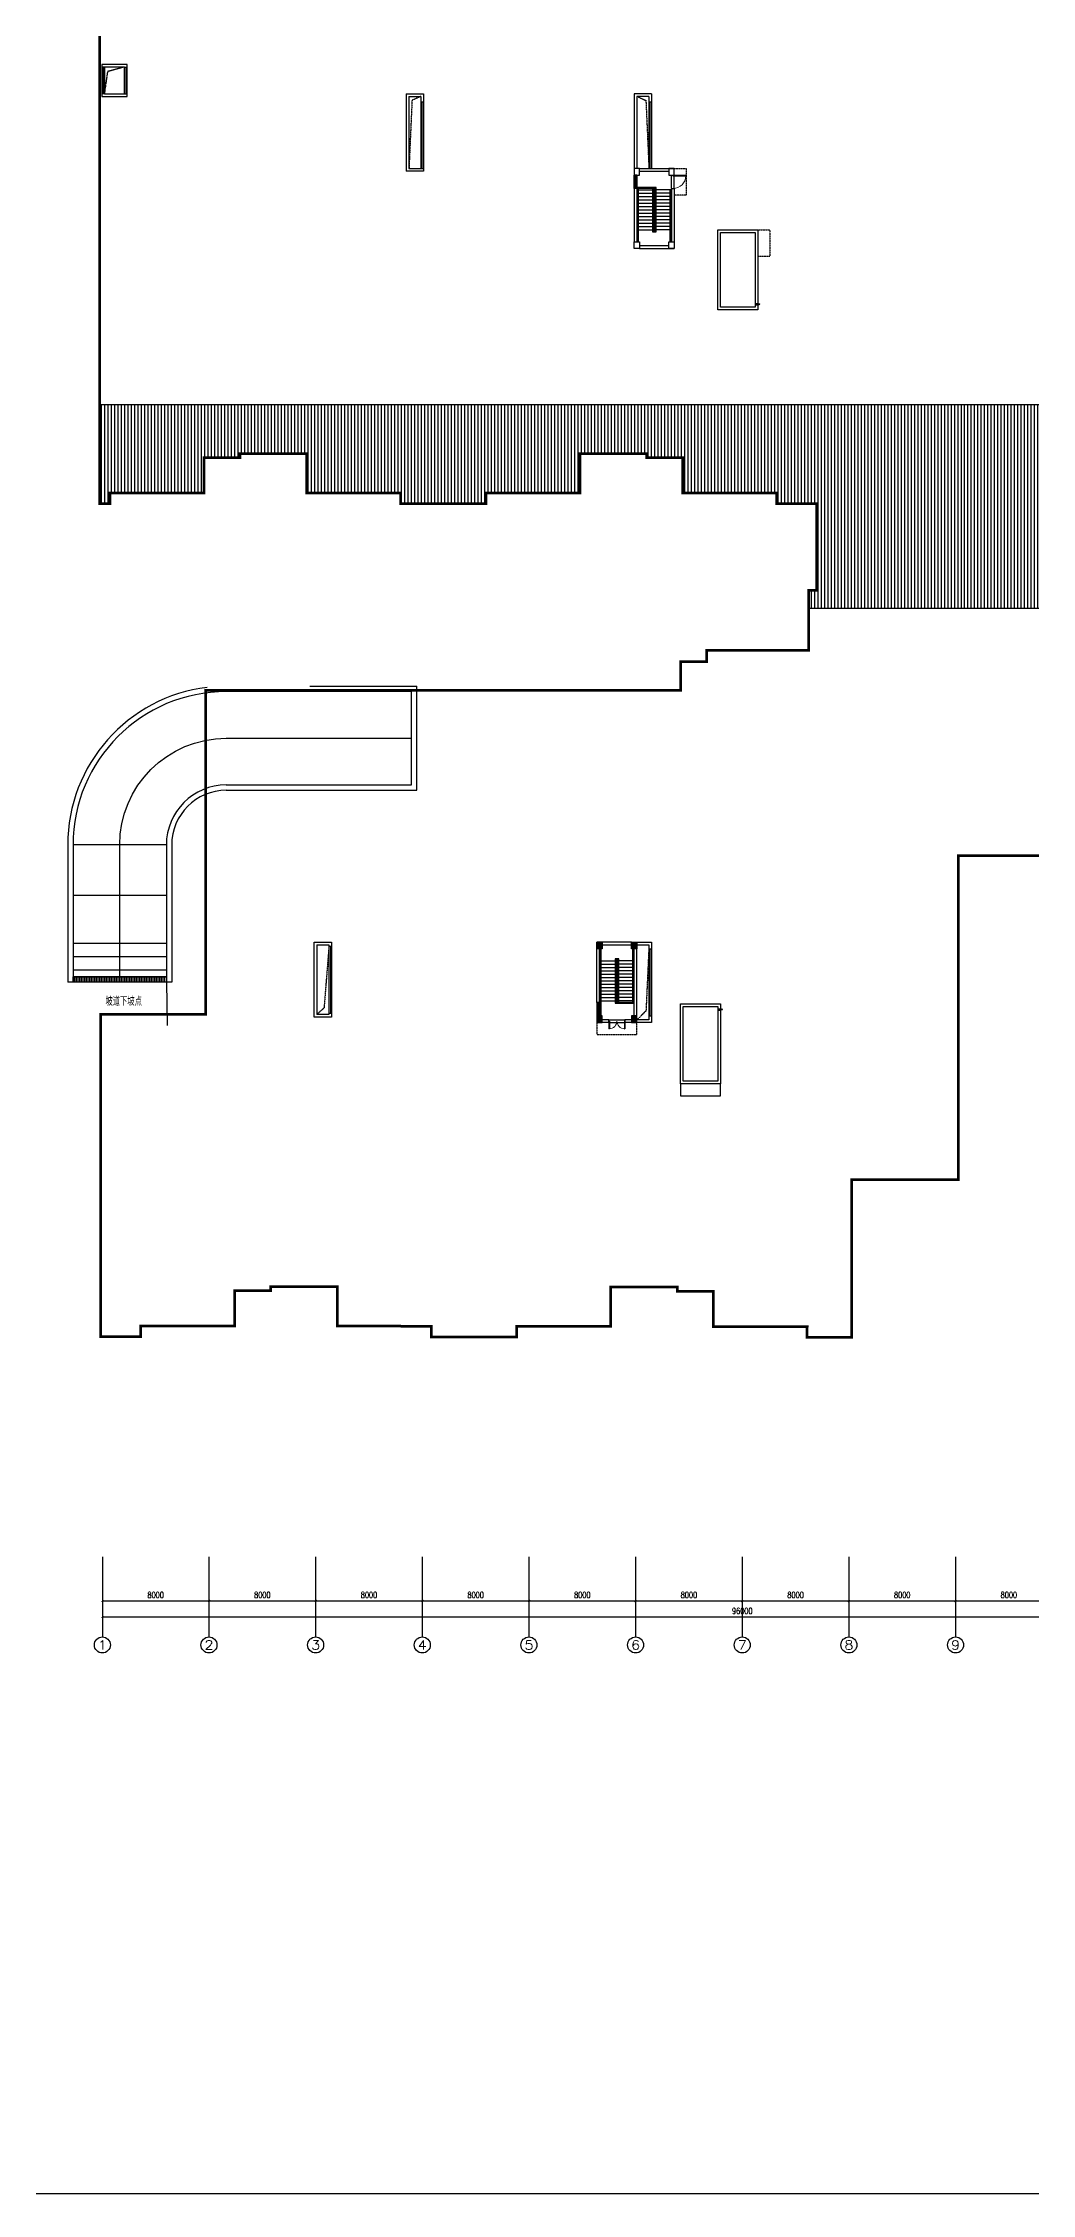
# Model space of a CAD drawing. Extents: x -1348811 to 123514, y -640545 to 749356.
# Drawn here: x -877132 to -802950, y -298348 to -137059 of the extents above; entities that cross this region are included whole.
import ezdxf
from ezdxf.enums import TextEntityAlignment as Align

# ---------------------------------------------------------------- set-up
doc = ezdxf.new("R2010")
doc.units = 0
doc.header["$LTSCALE"] = 10
doc.header["$MEASUREMENT"] = 0
doc.linetypes.add('8.17_for siteplandwg$0$DASH', pattern=[0.35, 0.25, -0.1])
doc.linetypes.add('DASH', pattern=[0.35, 0.25, -0.1])
doc.layers.get('0').update_dxf_attribs({"linetype": 'CONTINUOUS'})
doc.layers.get('Defpoints').update_dxf_attribs({"linetype": 'CONTINUOUS'})
for name, color, linetype in [('A-STAIRS', 9, 'CONTINUOUS'), ('AXIS', 3, 'CONTINUOUS'), ('AXIS_TEXT', 7, 'CONTINUOUS'), ('COLU', 1, 'CONTINUOUS'), ('COLU_HATCH', 252, 'CONTINUOUS'), ('COLUMN', 3, 'CONTINUOUS'), ('DIM_SYMB', 3, 'CONTINUOUS'), ('PUB_HATCH', 9, 'CONTINUOUS'), ('STAIR', 9, 'CONTINUOUS'), ('STAIRS', 9, 'CONTINUOUS'), ('TEXT', 7, 'CONTINUOUS'), ('wall', 8, 'CONTINUOUS'), ('WINDOW', 4, 'CONTINUOUS'), ('图框', 7, 'CONTINUOUS'), ('屋顶', 230, 'CONTINUOUS'), ('排水设施', 163, 'CONTINUOUS')]:
    doc.layers.add(name, color=color, linetype=linetype)
doc.styles.add('_TCH_AXIS', font='COMPLEX', dxfattribs={"bigfont": 'GBCBIG'})
doc.styles.add('COMPLEX', font='COMPLEX')
doc.styles.add('DIM_FONT', font='SIMPLEX', dxfattribs={"width": 0.8, "bigfont": 'HZTXT'})
doc.styles.add('FS2', font='tjromans.shx', dxfattribs={"width": 0.8, "bigfont": 'tjhztxt.shx'})
doc.dimstyles.new('DIMN150', dxfattribs={"dimscale": 1.5, "dimtxt": 300, "dimasz": 100, "dimexe": 250, "dimexo": 300, "dimgap": 150, "dimtad": 1, "dimdec": 0, "dimzin": 0, "dimdsep": 46, "dimtxsty": 'DIM_FONT', "dimblk": 'ARCHTICK', "dimcen": 0.09, "dimclrt": 7, "dimazin": 2, "dimtfac": 1, "dimtdec": 0, "dimtix": 1, "dimtmove": 2, "dimatfit": 3, "dimfxl": 0, "dimtolj": 1, "dimtzin": 0, "dimarcsym": 0})

# ---------------------------------------------------------------- blocks, each defined once
blk = doc.blocks.new('_AXISO')
blk.add_circle((0, 0), 0.5)
at = {"layer": 'AXIS_TEXT', "style": 'COMPLEX', "width": 1.041667}
blk.add_attdef('A', text='', height=0.56, dxfattribs=at).set_placement((-0.25, -0.28), (0.25, -0.28), align=Align.FIT)
blk = doc.blocks.new('_ArchTick')
at = {"color": 0, "linetype": 'ByBlock', "const_width": 0.4}
blk.add_lwpolyline([(-0.5, -0.5), (0.5, 0.5)], dxfattribs=at)
blk = doc.blocks.new('*D1572')
at = {"layer": 'AXIS', "color": 0, "lineweight": -2}
for p, q in [((0, -234321), (0, -239196)), ((96000, -234321), (96000, -239196)), ((0, -238821), (96000, -238821))]:
    blk.add_line(p, q, dxfattribs=at)
at = {"layer": 'Defpoints', "color": 0}
for p in [(0, -233871), (96000, -233871), (96000, -238821)]:
    blk.add_point(p, dxfattribs=at)
at = {"layer": 'AXIS', "color": 0, "lineweight": -2, "xscale": 150, "yscale": 150, "zscale": 150, "rotation": 180}
blk.add_blockref('_ArchTick', (0, -238821), dxfattribs=at)
at = {"layer": 'AXIS', "color": 0, "lineweight": -2, "xscale": 150, "yscale": 150, "zscale": 150}
blk.add_blockref('_ArchTick', (96000, -238821), dxfattribs=at)
at = {"layer": 'AXIS', "color": 7, "insert": (48000, -238371), "char_height": 450, "attachment_point": 5, "style": 'DIM_FONT'}
blk.add_mtext('\\A1;96000', dxfattribs=at)
blk = doc.blocks.new('*D1573')
at = {"layer": 'AXIS', "color": 0, "lineweight": -2}
for p, q in [((0, -234321), (0, -237996)), ((8000, -234321), (8000, -237996)), ((0, -237621), (8000, -237621))]:
    blk.add_line(p, q, dxfattribs=at)
at = {"layer": 'Defpoints', "color": 0}
for p in [(0, -233871), (8000, -233871), (8000, -237621)]:
    blk.add_point(p, dxfattribs=at)
at = {"layer": 'AXIS', "color": 0, "lineweight": -2, "xscale": 150, "yscale": 150, "zscale": 150, "rotation": 180}
blk.add_blockref('_ArchTick', (0, -237621), dxfattribs=at)
at = {"layer": 'AXIS', "color": 0, "lineweight": -2, "xscale": 150, "yscale": 150, "zscale": 150}
blk.add_blockref('_ArchTick', (8000, -237621), dxfattribs=at)
at = {"layer": 'AXIS', "color": 7, "insert": (4000, -237171), "char_height": 450, "attachment_point": 5, "style": 'DIM_FONT'}
blk.add_mtext('\\A1;8000', dxfattribs=at)
blk = doc.blocks.new('*D1574')
at = {"layer": 'AXIS', "color": 0, "lineweight": -2}
for p, q in [((8000, -234321), (8000, -237996)), ((16000, -234321), (16000, -237996)), ((8000, -237621), (16000, -237621))]:
    blk.add_line(p, q, dxfattribs=at)
at = {"layer": 'Defpoints', "color": 0}
for p in [(8000, -233871), (16000, -233871), (16000, -237621)]:
    blk.add_point(p, dxfattribs=at)
at = {"layer": 'AXIS', "color": 0, "lineweight": -2, "xscale": 150, "yscale": 150, "zscale": 150, "rotation": 180}
blk.add_blockref('_ArchTick', (8000, -237621), dxfattribs=at)
at = {"layer": 'AXIS', "color": 0, "lineweight": -2, "xscale": 150, "yscale": 150, "zscale": 150}
blk.add_blockref('_ArchTick', (16000, -237621), dxfattribs=at)
at = {"layer": 'AXIS', "color": 7, "insert": (12000, -237171), "char_height": 450, "attachment_point": 5, "style": 'DIM_FONT'}
blk.add_mtext('\\A1;8000', dxfattribs=at)
blk = doc.blocks.new('*D1575')
at = {"layer": 'AXIS', "color": 0, "lineweight": -2}
for p, q in [((16000, -234321), (16000, -237996)), ((24000, -234321), (24000, -237996)), ((16000, -237621), (24000, -237621))]:
    blk.add_line(p, q, dxfattribs=at)
at = {"layer": 'Defpoints', "color": 0}
for p in [(16000, -233871), (24000, -233871), (24000, -237621)]:
    blk.add_point(p, dxfattribs=at)
at = {"layer": 'AXIS', "color": 0, "lineweight": -2, "xscale": 150, "yscale": 150, "zscale": 150, "rotation": 180}
blk.add_blockref('_ArchTick', (16000, -237621), dxfattribs=at)
at = {"layer": 'AXIS', "color": 0, "lineweight": -2, "xscale": 150, "yscale": 150, "zscale": 150}
blk.add_blockref('_ArchTick', (24000, -237621), dxfattribs=at)
at = {"layer": 'AXIS', "color": 7, "insert": (20000, -237171), "char_height": 450, "attachment_point": 5, "style": 'DIM_FONT'}
blk.add_mtext('\\A1;8000', dxfattribs=at)
blk = doc.blocks.new('*D1576')
at = {"layer": 'AXIS', "color": 0, "lineweight": -2}
for p, q in [((24000, -234321), (24000, -237996)), ((32000, -234321), (32000, -237996)), ((24000, -237621), (32000, -237621))]:
    blk.add_line(p, q, dxfattribs=at)
at = {"layer": 'Defpoints', "color": 0}
for p in [(24000, -233871), (32000, -233871), (32000, -237621)]:
    blk.add_point(p, dxfattribs=at)
at = {"layer": 'AXIS', "color": 0, "lineweight": -2, "xscale": 150, "yscale": 150, "zscale": 150, "rotation": 180}
blk.add_blockref('_ArchTick', (24000, -237621), dxfattribs=at)
at = {"layer": 'AXIS', "color": 0, "lineweight": -2, "xscale": 150, "yscale": 150, "zscale": 150}
blk.add_blockref('_ArchTick', (32000, -237621), dxfattribs=at)
at = {"layer": 'AXIS', "color": 7, "insert": (28000, -237171), "char_height": 450, "attachment_point": 5, "style": 'DIM_FONT'}
blk.add_mtext('\\A1;8000', dxfattribs=at)
blk = doc.blocks.new('*D1577')
at = {"layer": 'AXIS', "color": 0, "lineweight": -2}
for p, q in [((32000, -234321), (32000, -237996)), ((40000, -234321), (40000, -237996)), ((32000, -237621), (40000, -237621))]:
    blk.add_line(p, q, dxfattribs=at)
at = {"layer": 'Defpoints', "color": 0}
for p in [(32000, -233871), (40000, -233871), (40000, -237621)]:
    blk.add_point(p, dxfattribs=at)
at = {"layer": 'AXIS', "color": 0, "lineweight": -2, "xscale": 150, "yscale": 150, "zscale": 150, "rotation": 180}
blk.add_blockref('_ArchTick', (32000, -237621), dxfattribs=at)
at = {"layer": 'AXIS', "color": 0, "lineweight": -2, "xscale": 150, "yscale": 150, "zscale": 150}
blk.add_blockref('_ArchTick', (40000, -237621), dxfattribs=at)
at = {"layer": 'AXIS', "color": 7, "insert": (36000, -237171), "char_height": 450, "attachment_point": 5, "style": 'DIM_FONT'}
blk.add_mtext('\\A1;8000', dxfattribs=at)
blk = doc.blocks.new('*D1578')
at = {"layer": 'AXIS', "color": 0, "lineweight": -2}
for p, q in [((40000, -234321), (40000, -237996)), ((48000, -234321), (48000, -237996)), ((40000, -237621), (48000, -237621))]:
    blk.add_line(p, q, dxfattribs=at)
at = {"layer": 'Defpoints', "color": 0}
for p in [(40000, -233871), (48000, -233871), (48000, -237621)]:
    blk.add_point(p, dxfattribs=at)
at = {"layer": 'AXIS', "color": 0, "lineweight": -2, "xscale": 150, "yscale": 150, "zscale": 150, "rotation": 180}
blk.add_blockref('_ArchTick', (40000, -237621), dxfattribs=at)
at = {"layer": 'AXIS', "color": 0, "lineweight": -2, "xscale": 150, "yscale": 150, "zscale": 150}
blk.add_blockref('_ArchTick', (48000, -237621), dxfattribs=at)
at = {"layer": 'AXIS', "color": 7, "insert": (44000, -237171), "char_height": 450, "attachment_point": 5, "style": 'DIM_FONT'}
blk.add_mtext('\\A1;8000', dxfattribs=at)
blk = doc.blocks.new('*D1579')
at = {"layer": 'AXIS', "color": 0, "lineweight": -2}
for p, q in [((48000, -234321), (48000, -237996)), ((56000, -234321), (56000, -237996)), ((48000, -237621), (56000, -237621))]:
    blk.add_line(p, q, dxfattribs=at)
at = {"layer": 'Defpoints', "color": 0}
for p in [(48000, -233871), (56000, -233871), (56000, -237621)]:
    blk.add_point(p, dxfattribs=at)
at = {"layer": 'AXIS', "color": 0, "lineweight": -2, "xscale": 150, "yscale": 150, "zscale": 150, "rotation": 180}
blk.add_blockref('_ArchTick', (48000, -237621), dxfattribs=at)
at = {"layer": 'AXIS', "color": 0, "lineweight": -2, "xscale": 150, "yscale": 150, "zscale": 150}
blk.add_blockref('_ArchTick', (56000, -237621), dxfattribs=at)
at = {"layer": 'AXIS', "color": 7, "insert": (52000, -237171), "char_height": 450, "attachment_point": 5, "style": 'DIM_FONT'}
blk.add_mtext('\\A1;8000', dxfattribs=at)
blk = doc.blocks.new('*D1580')
at = {"layer": 'AXIS', "color": 0, "lineweight": -2}
for p, q in [((56000, -234321), (56000, -237996)), ((64000, -234321), (64000, -237996)), ((56000, -237621), (64000, -237621))]:
    blk.add_line(p, q, dxfattribs=at)
at = {"layer": 'Defpoints', "color": 0}
for p in [(56000, -233871), (64000, -233871), (64000, -237621)]:
    blk.add_point(p, dxfattribs=at)
at = {"layer": 'AXIS', "color": 0, "lineweight": -2, "xscale": 150, "yscale": 150, "zscale": 150, "rotation": 180}
blk.add_blockref('_ArchTick', (56000, -237621), dxfattribs=at)
at = {"layer": 'AXIS', "color": 0, "lineweight": -2, "xscale": 150, "yscale": 150, "zscale": 150}
blk.add_blockref('_ArchTick', (64000, -237621), dxfattribs=at)
at = {"layer": 'AXIS', "color": 7, "insert": (60000, -237171), "char_height": 450, "attachment_point": 5, "style": 'DIM_FONT'}
blk.add_mtext('\\A1;8000', dxfattribs=at)
blk = doc.blocks.new('*D1581')
at = {"layer": 'AXIS', "color": 0, "lineweight": -2}
for p, q in [((64000, -234321), (64000, -237996)), ((72000, -234321), (72000, -237996)), ((64000, -237621), (72000, -237621))]:
    blk.add_line(p, q, dxfattribs=at)
at = {"layer": 'Defpoints', "color": 0}
for p in [(64000, -233871), (72000, -233871), (72000, -237621)]:
    blk.add_point(p, dxfattribs=at)
at = {"layer": 'AXIS', "color": 0, "lineweight": -2, "xscale": 150, "yscale": 150, "zscale": 150, "rotation": 180}
blk.add_blockref('_ArchTick', (64000, -237621), dxfattribs=at)
at = {"layer": 'AXIS', "color": 0, "lineweight": -2, "xscale": 150, "yscale": 150, "zscale": 150}
blk.add_blockref('_ArchTick', (72000, -237621), dxfattribs=at)
at = {"layer": 'AXIS', "color": 7, "insert": (68000, -237171), "char_height": 450, "attachment_point": 5, "style": 'DIM_FONT'}
blk.add_mtext('\\A1;8000', dxfattribs=at)
blk = doc.blocks.new('$DorLib2D$00000002')
for p, q in [((-0.5, 0), (-0.5, 0.4875)), ((-0.475, 0.4875), (-0.5, 0.4875)), ((-0.475, 0), (-0.475, 0.4875)), ((0.475, 0), (0.475, 0.4875)), ((0.475, 0.4875), (0.5, 0.4875)), ((0.5, 0), (0.5, 0.4875)), ((-0.5, 0), (-0.475, 0)), ((0.5, 0), (0.475, 0))]:
    blk.add_line(p, q)
at = {"lineweight": 13}
for centre, start, end in [((-0.4875, 0), 0, 88.530716), ((0.4875, 0), 91.469284, 180)]:
    blk.add_arc(centre, 0.4875, start, end, dxfattribs=at)
blk = doc.blocks.new('lltt')
at = {"layer": 'COLU'}
for points in [[(0, 0), (400, 0), (400, -500), (0, -500)], [(2600, 0), (3000, 0), (3000, -500), (2600, -500)], [(400, -5500), (0, -5500), (0, -6000), (400, -6000)], [(3000, -5500), (2600, -5500), (2600, -6000), (3000, -6000)]]:
    blk.add_lwpolyline(points, close=True, dxfattribs=at)
at = {"layer": 'COLU_HATCH', "const_width": 400}
for points in [[(200, 0), (200, -500)], [(2800, 0), (2800, -500)], [(200, -5500), (200, -6000)], [(2800, -5500), (2800, -6000)]]:
    blk.add_lwpolyline(points, dxfattribs=at)
at = {"layer": 'DIM_SYMB'}
for points in [[(832, -1600, 0, 0, 0), (832, -4300, 80, 0, 0), (832, -4600, 0, 0, 0)], [(2180, -4600, 0, 0, 0), (2180, -1900, 80, 0, 0), (2180, -1600, 0, 0, 0)]]:
    blk.add_lwpolyline(points, format="xyseb", dxfattribs=at)
at = {"layer": 'STAIR'}
for p, q in [((200, -1600), (275, -1600)), ((275, -500), (275, -5500)), ((325, -500), (325, -5500)), ((325, -1600), (1365, -1600)), ((1365, -4755), (1365, -1445)), ((1365, -1445), (2800, -1445)), ((1425, -4695), (1425, -1505)), ((1425, -1505), (2800, -1505)), ((1425, -1600), (1450, -1600)), ((1425, -1600), (1450, -1600)), ((1450, -4600), (1450, -1600)), ((1450, -1600), (1550, -1600)), ((1550, -1600), (1550, -4600)), ((1575, -1600), (1550, -1600)), ((1575, -1600), (1550, -1600)), ((1575, -1505), (1575, -4695)), ((1635, -1505), (1635, -4755)), ((2700, -1600), (1635, -1600)), ((2700, -1505), (2700, -5500)), ((200, -1850), (275, -1850)), ((200, -2100), (275, -2100)), ((200, -2350), (275, -2350)), ((200, -2600), (275, -2600)), ((200, -2850), (275, -2850)), ((200, -3100), (275, -3100)), ((325, -1850), (1365, -1850)), ((325, -2100), (1365, -2100)), ((325, -2350), (1365, -2350)), ((325, -2600), (1365, -2600)), ((325, -2850), (1365, -2850)), ((325, -3100), (1365, -3100)), ((1425, -1850), (1450, -1850)), ((1425, -2100), (1450, -2100)), ((1425, -2350), (1450, -2350)), ((1425, -2850), (1450, -2850)), ((1425, -3100), (1450, -3100)), ((1575, -1850), (1550, -1850)), ((1575, -2100), (1550, -2100)), ((1575, -2350), (1550, -2350)), ((1575, -2600), (1550, -2600)), ((1575, -2850), (1550, -2850)), ((1575, -3100), (1550, -3100)), ((2700, -1850), (1635, -1850)), ((2700, -2100), (1635, -2100)), ((2700, -2350), (1635, -2350)), ((2700, -2600), (1635, -2600)), ((2700, -2850), (1635, -2850)), ((2700, -3100), (1635, -3100)), ((200, -3350), (275, -3350)), ((200, -3600), (275, -3600)), ((200, -3850), (275, -3850)), ((200, -4100), (275, -4100)), ((200, -4350), (275, -4350)), ((200, -4600), (275, -4600)), ((325, -3350), (1365, -3350)), ((325, -3600), (1365, -3600)), ((325, -3850), (1365, -3850)), ((325, -4100), (1365, -4100)), ((325, -4350), (1365, -4350)), ((325, -4600), (1365, -4600)), ((1635, -4755), (1365, -4755)), ((1425, -3350), (1450, -3350)), ((1425, -3600), (1450, -3600)), ((1425, -3850), (1450, -3850)), ((1425, -4100), (1450, -4100)), ((1425, -4350), (1450, -4350)), ((1425, -4600), (1450, -4600)), ((1575, -4695), (1425, -4695)), ((1450, -4600), (1550, -4600)), ((1575, -3350), (1550, -3350)), ((1575, -3600), (1550, -3600)), ((1575, -3850), (1550, -3850)), ((1575, -4100), (1550, -4100)), ((1575, -4350), (1550, -4350)), ((1575, -4600), (1550, -4600)), ((2700, -3350), (1635, -3350)), ((2700, -3600), (1635, -3600)), ((2700, -3850), (1635, -3850)), ((2700, -4100), (1635, -4100)), ((2700, -4350), (1635, -4350)), ((2700, -4600), (1635, -4600)), ((2395, -4350), (2345, -4350))]:
    blk.add_line(p, q, dxfattribs=at)
at = {"layer": 'wall', "linetype": 'ByBlock'}
for p, q in [((900, 0), (0, 0)), ((0, -1500), (0, -6000)), ((200, -1500), (0, -1500)), ((200, -1500), (200, -5500)), ((900, -200), (400, -200)), ((900, -200), (400, -200)), ((900, 0), (900, -200)), ((2600, 0), (2100, 0)), ((2100, 0), (2100, -200)), ((2600, -200), (2100, -200)), ((2600, -200), (2100, -200)), ((2800, -500), (2800, -5500)), ((2800, -500), (2800, -5500)), ((3000, -500), (3000, -5500)), ((3000, -500), (3000, -5500)), ((2600, -6000), (0, -6000)), ((400, -5800), (2600, -5800))]:
    blk.add_line(p, q, dxfattribs=at)
at = {"layer": 'wall'}
for p, q in [((900, -200), (900, 0)), ((2100, -200), (2100, 0))]:
    blk.add_line(p, q, dxfattribs=at)
at = {"layer": 'WINDOW', "linetype": 'ByBlock'}
for p, q in [((0, -1500), (0, -500)), ((70, -500), (70, -1500)), ((130, -500), (130, -1500)), ((200, -1500), (200, -500)), ((900, 0), (2100, 0))]:
    blk.add_line(p, q, dxfattribs=at)
at = {"layer": 'WINDOW', "linetype": 'ByBlock', "xscale": 1200, "yscale": 1200, "zscale": 1200}
blk.add_blockref('$DorLib2D$00000002', (1500, -100), dxfattribs=at)
blk = doc.blocks.new('$DorLib2D$00000001')
for p, q in [((0.45, 0.975), (0.5, 0.975)), ((0.45, 0), (0.45, 0.975)), ((0.5, 0), (0.45, 0)), ((0.5, 0), (0.5, 0.975))]:
    blk.add_line(p, q)
at = {"lineweight": 13}
blk.add_arc((0.475, 0), 0.975, 91.46928, 180, dxfattribs=at)
blk = doc.blocks.new('zzzzz')
at = {"layer": 'AXIS'}
for p, q in [((0, -234321.1), (0, -240321.1)), ((8000, -234321.1), (8000, -240321.1)), ((16000, -234321.1), (16000, -240321.1)), ((24000, -234321.1), (24000, -240321.1)), ((32000, -234321.1), (32000, -240321.1)), ((40000, -234321.1), (40000, -240321.1)), ((48000, -234321.1), (48000, -240321.1)), ((56000, -234321.1), (56000, -240321.1)), ((64000, -234321.1), (64000, -240321.1))]:
    blk.add_line(p, q, dxfattribs=at)
ref = blk.add_blockref('_AXISO', (0, -240921.1), dxfattribs=dict(at, xscale=1200, yscale=1200, zscale=1200))
ref.add_attrib('A', '1', dxfattribs={"layer": 'AXIS_TEXT', "height": 678.8, "style": '_TCH_AXIS', "width": 2.333333}).set_placement((-339.4, -241260.5), (339.4, -241260.5), align=Align.FIT)
ref = blk.add_blockref('_AXISO', (8000, -240921.1), dxfattribs=dict(at, xscale=1200, yscale=1200, zscale=1200))
ref.add_attrib('A', '2', dxfattribs={"layer": 'AXIS_TEXT', "height": 678.8, "style": '_TCH_AXIS', "width": 1.5}).set_placement((7660.6, -241260.5), (8339.4, -241260.5), align=Align.FIT)
ref = blk.add_blockref('_AXISO', (16000, -240921.1), dxfattribs=dict(at, xscale=1200, yscale=1200, zscale=1200))
ref.add_attrib('A', '3', dxfattribs={"layer": 'AXIS_TEXT', "height": 678.8, "style": '_TCH_AXIS', "width": 1.5}).set_placement((15660.6, -241260.5), (16339.4, -241260.5), align=Align.FIT)
ref = blk.add_blockref('_AXISO', (24000, -240921.1), dxfattribs=dict(at, xscale=1200, yscale=1200, zscale=1200))
ref.add_attrib('A', '4', dxfattribs={"layer": 'AXIS_TEXT', "height": 678.8, "style": '_TCH_AXIS', "width": 1.3125}).set_placement((23660.6, -241260.5), (24339.4, -241260.5), align=Align.FIT)
ref = blk.add_blockref('_AXISO', (32000, -240921.1), dxfattribs=dict(at, xscale=1200, yscale=1200, zscale=1200))
ref.add_attrib('A', '5', dxfattribs={"layer": 'AXIS_TEXT', "height": 678.8, "style": '_TCH_AXIS', "width": 1.5}).set_placement((31660.6, -241260.5), (32339.4, -241260.5), align=Align.FIT)
ref = blk.add_blockref('_AXISO', (40000, -240921.1), dxfattribs=dict(at, xscale=1200, yscale=1200, zscale=1200))
ref.add_attrib('A', '6', dxfattribs={"layer": 'AXIS_TEXT', "height": 678.8, "style": '_TCH_AXIS', "width": 1.5}).set_placement((39660.6, -241260.5), (40339.4, -241260.5), align=Align.FIT)
ref = blk.add_blockref('_AXISO', (48000, -240921.1), dxfattribs=dict(at, xscale=1200, yscale=1200, zscale=1200))
ref.add_attrib('A', '7', dxfattribs={"layer": 'AXIS_TEXT', "height": 678.8, "style": '_TCH_AXIS', "width": 1.5}).set_placement((47660.6, -241260.5), (48339.4, -241260.5), align=Align.FIT)
ref = blk.add_blockref('_AXISO', (56000, -240921.1), dxfattribs=dict(at, xscale=1200, yscale=1200, zscale=1200))
ref.add_attrib('A', '8', dxfattribs={"layer": 'AXIS_TEXT', "height": 678.8, "style": '_TCH_AXIS', "width": 1.5}).set_placement((55660.6, -241260.5), (56339.4, -241260.5), align=Align.FIT)
ref = blk.add_blockref('_AXISO', (64000, -240921.1), dxfattribs=dict(at, xscale=1200, yscale=1200, zscale=1200))
ref.add_attrib('A', '9', dxfattribs={"layer": 'AXIS_TEXT', "height": 678.8, "style": '_TCH_AXIS', "width": 1.5}).set_placement((63660.6, -241260.5), (64339.4, -241260.5), align=Align.FIT)
for p1, p2, distance, picture, middle in [((0, -233871.1), (96000, -233871.1), -4950, '*D1572', (48000, -238371.1)), ((0, -233871.1), (8000, -233871.1), -3750, '*D1573', (4000, -237171.1)), ((8000, -233871.1), (16000, -233871.1), -3750, '*D1574', (12000, -237171.1)), ((16000, -233871.1), (24000, -233871.1), -3750, '*D1575', (20000, -237171.1)), ((24000, -233871.1), (32000, -233871.1), -3750, '*D1576', (28000, -237171.1)), ((32000, -233871.1), (40000, -233871.1), -3750, '*D1577', (36000, -237171.1)), ((40000, -233871.1), (48000, -233871.1), -3750, '*D1578', (44000, -237171.1)), ((48000, -233871.1), (56000, -233871.1), -3750, '*D1579', (52000, -237171.1)), ((56000, -233871.1), (64000, -233871.1), -3750, '*D1580', (60000, -237171.1)), ((64000, -233871.1), (72000, -233871.1), -3750, '*D1581', (68000, -237171.1))]:
    dim = blk.add_aligned_dim(p1=p1, p2=p2, distance=distance, dimstyle='DIMN150', dxfattribs=at)
    dim.commit()
    dim.dimension.update_dxf_attribs({"geometry": picture, "text_midpoint": middle})

msp = doc.modelspace()

# ---------------------------------------------------------------- hatches: boundary and pattern name
at = {"layer": 'PUB_HATCH', "linetype": '8.17_for siteplandwg$0$DASH'}
h = msp.add_hatch(dxfattribs=at)
h.set_pattern_fill('LINE', color=256, scale=1000, angle=90, style=0)
h.set_pattern_definition([(90, (0, 0), (-250, 2e-14), [])])
h.paths.add_polyline_path([(-791146.1, -177109.4), (-800931.4, -177109.4), (-800931.4, -179459.4), (-819695, -179459.4), (-819695, -178092.9), (-819095, -178092.9), (-819095, -171592.8), (-822095, -171592.9), (-822095, -170792.8), (-829145, -170792.8), (-829145, -168142.8), (-831845, -168142.8), (-831845, -167842.8), (-836845, -167842.8), (-836845, -170792.8), (-843895, -170792.9), (-843895, -171592.8), (-850295, -171592.8), (-850295, -170792.9), (-857345, -170792.8), (-857345, -167842.8), (-862345, -167842.8), (-862345, -168142.8), (-865045, -168142.8), (-865045, -170792.9), (-872095, -170792.9), (-872095, -171592.8), (-872881.4, -171592.8), (-872881.4, -164159.4), (-776481.4, -164159.4), (-776481.4, -163859.4), (-775481.4, -163862.4), (-775493.7, -168001.6), (-778318.9, -167993.2), (-778319.8, -168293.2), (-781019.8, -168285.2), (-781027.5, -170885.1), (-781727.5, -170883), (-781725.1, -170083.1), (-783825.1, -170083.1), (-783827.5, -170876.8), (-788127.5, -170876.8), (-788129.8, -171663.9), (-791129.8, -171655)])
at = {"layer": 'STAIRS'}
h = msp.add_hatch(dxfattribs=at)
h.set_pattern_fill('ANSI31', color=252, scale=1000, angle=45, style=0)
h.paths.add_polyline_path([(-874881.4, -207073.9), (-867881.4, -207073.9), (-867881.4, -207473.9), (-874881.4, -207473.9)])

# ---------------------------------------------------------------- linework, layer by layer
at = {"layer": 'A-STAIRS', "ltscale": 5}
for p, q in [((-857121.1, -185292.9), (-849095.4, -185292.9)), ((-849095.4, -193092.9), (-849095.4, -185292.9)), ((-849495.4, -185692.9), (-863381.4, -185692.9)), ((-849495.4, -192692.9), (-849495.4, -185692.9)), ((-863381.4, -189192.9), (-849495.4, -189192.9)), ((-863381.4, -192692.9), (-849495.4, -192692.9)), ((-863381.4, -193092.9), (-849095.4, -193092.9)), ((-875281.4, -197192.9), (-875281.4, -207473.9)), ((-874881.4, -197192.9), (-874881.4, -207473.9)), ((-867881.4, -197192.9), (-867881.4, -207473.9)), ((-867481.4, -197192.9), (-867481.4, -207473.9)), ((-867881.4, -204573.9), (-874881.4, -204573.9)), ((-867881.4, -205573.9), (-874881.4, -205573.9)), ((-867481.4, -207473.9), (-875281.4, -207473.9)), ((-867881.4, -206573.9), (-874881.4, -206573.9)), ((-867881.4, -207073.9), (-874881.4, -207073.9))]:
    msp.add_line(p, q, dxfattribs=at)
at = {"layer": 'A-STAIRS', "linetype": 'DASH', "ltscale": 5}
for p, q in [((-867881.4, -197192.9), (-874881.4, -197192.9)), ((-867881.4, -200973.9), (-874881.4, -200973.9))]:
    msp.add_line(p, q, dxfattribs=at)
at = {"layer": 'A-STAIRS', "linetype": 'DASH'}
msp.add_lwpolyline([(-871031.4, -138859.4), (-872292.8, -139204.9), (-872531.4, -140859.4)], dxfattribs=at)
at = {"layer": 'A-STAIRS', "linetype": 'ByBlock'}
msp.add_lwpolyline([(-871381.4, -197192.9), (-871381.4, -197192.9, -0.41421356), (-863381.4, -189192.9)], format="xyb", dxfattribs=at)
for points in [[(-863381.4, -189192.9), (-849495.4, -189192.9)], [(-871381.4, -207473.9), (-871381.4, -197192.9)]]:
    msp.add_lwpolyline(points, dxfattribs=at)
at = {"layer": 'A-STAIRS', "ltscale": 5}
msp.add_lwpolyline([(-874881.4, -207073.9), (-867881.4, -207073.9), (-867881.4, -207473.9), (-874881.4, -207473.9)], close=True, dxfattribs=at)
for radius, start in [(11900, 96.877662), (11500, 90), (4500, 90), (4100, 90)]:
    msp.add_arc((-863381.4, -197192.9), radius, start, 180, dxfattribs=at)
at = {"layer": 'COLU'}
for points in [[(-832381.4, -146459.4), (-832781.4, -146459.4), (-832781.4, -146959.4), (-832381.4, -146959.4)], [(-829781.4, -146459.4), (-830181.4, -146459.4), (-830181.4, -146959.4), (-829781.4, -146959.4)], [(-832781.4, -151959.4), (-832381.4, -151959.4), (-832381.4, -152459.4), (-832781.4, -152459.4)], [(-830181.4, -151959.4), (-829781.4, -151959.4), (-829781.4, -152459.4), (-830181.4, -152459.4)]]:
    msp.add_lwpolyline(points, close=True, dxfattribs=at)
at = {"layer": 'COLUMN'}
msp.add_line((-710305.6, -298347.7), (-993045.2, -298347.7), dxfattribs=at)
at = {"layer": 'DIM_SYMB'}
for points in [[(-831961.4, -151059.4, 0, 0, 0), (-831961.4, -148359.4, 80, 0, 0), (-831961.4, -148059.4, 0, 0, 0)], [(-830613.9, -148059.4, 0, 0, 0), (-830613.9, -150759.4, 80, 0, 0), (-830613.9, -151059.4, 0, 0, 0)], [(-825424.1, -155213.3, 0, 0, 0), (-824590.6, -155983.5, 120, 0, 0), (-824260.1, -156288.8, 0, 0, 0)], [(-807968.7, -179459.4, 0, 0, 0), (-807968.7, -164609.4, 120, 0, 0), (-807968.7, -164159.4, 0, 0, 0)], [(-828224.1, -210954.1, 0, 0, 0), (-827390.6, -210184, 120, 0, 0), (-827060.1, -209878.6, 0, 0, 0)]]:
    msp.add_lwpolyline(points, format="xyseb", dxfattribs=at)
at = {"layer": 'STAIR'}
for p, q in [((-831146.4, -147904.4), (-832581.4, -147904.4)), ((-831206.4, -147964.4), (-832581.4, -147964.4)), ((-832481.4, -147964.4), (-832481.4, -151959.4)), ((-832481.4, -148059.4), (-831416.4, -148059.4)), ((-832481.4, -148309.4), (-831416.4, -148309.4)), ((-831416.4, -147964.4), (-831416.4, -151214.4)), ((-831356.4, -147964.4), (-831356.4, -151154.4)), ((-831356.4, -148059.4), (-831331.4, -148059.4)), ((-831356.4, -148059.4), (-831331.4, -148059.4)), ((-831356.4, -148309.4), (-831331.4, -148309.4)), ((-831331.4, -148059.4), (-831331.4, -151059.4)), ((-831231.4, -148059.4), (-831331.4, -148059.4)), ((-831231.4, -151059.4), (-831231.4, -148059.4)), ((-831206.4, -148059.4), (-831231.4, -148059.4)), ((-831206.4, -148059.4), (-831231.4, -148059.4)), ((-831206.4, -148309.4), (-831231.4, -148309.4)), ((-831206.4, -151154.4), (-831206.4, -147964.4)), ((-831146.4, -151214.4), (-831146.4, -147904.4)), ((-829981.4, -148059.4), (-831146.4, -148059.4)), ((-830106.4, -148309.4), (-831146.4, -148309.4)), ((-830106.4, -148059.4), (-830106.4, -151959.4)), ((-830056.4, -148059.4), (-830056.4, -151959.4)), ((-829981.4, -148309.4), (-830056.4, -148309.4)), ((-832481.4, -148559.4), (-831416.4, -148559.4)), ((-832481.4, -148809.4), (-831416.4, -148809.4)), ((-832481.4, -149059.4), (-831416.4, -149059.4)), ((-832481.4, -149309.4), (-831416.4, -149309.4)), ((-832481.4, -149559.4), (-831416.4, -149559.4)), ((-832481.4, -149809.4), (-831416.4, -149809.4)), ((-831356.4, -148559.4), (-831331.4, -148559.4)), ((-831356.4, -148809.4), (-831331.4, -148809.4)), ((-831356.4, -149059.4), (-831331.4, -149059.4)), ((-831356.4, -149309.4), (-831331.4, -149309.4)), ((-831356.4, -149559.4), (-831331.4, -149559.4)), ((-831356.4, -149809.4), (-831331.4, -149809.4)), ((-831206.4, -148559.4), (-831231.4, -148559.4)), ((-831206.4, -148809.4), (-831231.4, -148809.4)), ((-831206.4, -149309.4), (-831231.4, -149309.4)), ((-831206.4, -149559.4), (-831231.4, -149559.4)), ((-831206.4, -149809.4), (-831231.4, -149809.4)), ((-830106.4, -148559.4), (-831146.4, -148559.4)), ((-830106.4, -148809.4), (-831146.4, -148809.4)), ((-830106.4, -149059.4), (-831146.4, -149059.4)), ((-830106.4, -149309.4), (-831146.4, -149309.4)), ((-830106.4, -149559.4), (-831146.4, -149559.4)), ((-830106.4, -149809.4), (-831146.4, -149809.4)), ((-829981.4, -148559.4), (-830056.4, -148559.4)), ((-829981.4, -148809.4), (-830056.4, -148809.4)), ((-829981.4, -149059.4), (-830056.4, -149059.4)), ((-829981.4, -149309.4), (-830056.4, -149309.4)), ((-829981.4, -149559.4), (-830056.4, -149559.4)), ((-829981.4, -149809.4), (-830056.4, -149809.4)), ((-832481.4, -150059.4), (-831416.4, -150059.4)), ((-832481.4, -150309.4), (-831416.4, -150309.4)), ((-832481.4, -150559.4), (-831416.4, -150559.4)), ((-832481.4, -150809.4), (-831416.4, -150809.4)), ((-832481.4, -151059.4), (-831416.4, -151059.4)), ((-832175.9, -150809.4), (-832125.9, -150809.4)), ((-831416.4, -151214.4), (-831146.4, -151214.4)), ((-831356.4, -150059.4), (-831331.4, -150059.4)), ((-831356.4, -150309.4), (-831331.4, -150309.4)), ((-831356.4, -150559.4), (-831331.4, -150559.4)), ((-831356.4, -150809.4), (-831331.4, -150809.4)), ((-831356.4, -151059.4), (-831331.4, -151059.4)), ((-831356.4, -151154.4), (-831206.4, -151154.4)), ((-831231.4, -151059.4), (-831331.4, -151059.4)), ((-831206.4, -150059.4), (-831231.4, -150059.4)), ((-831206.4, -150309.4), (-831231.4, -150309.4)), ((-831206.4, -150559.4), (-831231.4, -150559.4)), ((-831206.4, -150809.4), (-831231.4, -150809.4)), ((-831206.4, -151059.4), (-831231.4, -151059.4)), ((-830106.4, -150059.4), (-831146.4, -150059.4)), ((-830106.4, -150309.4), (-831146.4, -150309.4)), ((-830106.4, -150559.4), (-831146.4, -150559.4)), ((-830106.4, -150809.4), (-831146.4, -150809.4)), ((-830106.4, -151059.4), (-831146.4, -151059.4)), ((-829981.4, -150059.4), (-830056.4, -150059.4)), ((-829981.4, -150309.4), (-830056.4, -150309.4)), ((-829981.4, -150559.4), (-830056.4, -150559.4)), ((-829981.4, -150809.4), (-830056.4, -150809.4)), ((-829981.4, -151059.4), (-830056.4, -151059.4))]:
    msp.add_line(p, q, dxfattribs=at)
at = {"layer": 'STAIRS', "linetype": 'DASH'}
for points in [[(-848781.4, -141059.4), (-849453.2, -141363.5), (-849681.4, -146459.4)], [(-832581.4, -141059.4), (-831909.6, -141363.5), (-831681.4, -146459.4)], [(-855681.4, -204792.9), (-856054, -209412.5), (-856581.4, -209892.9)], [(-831681.4, -204792.9), (-831904, -209632.9), (-832581.4, -210292.9)]]:
    msp.add_lwpolyline(points, dxfattribs=at)
at = {"layer": 'wall', "linetype": 'ByBlock'}
for p, q in [((-849881.4, -140859.4), (-849881.4, -146659.4)), ((-849881.4, -140859.4), (-848581.4, -140859.4)), ((-849681.4, -141059.4), (-849681.4, -146459.4)), ((-849681.4, -141059.4), (-848781.4, -141059.4)), ((-848781.4, -141059.4), (-848781.4, -146459.4)), ((-848581.4, -140859.4), (-848581.4, -146659.4)), ((-832781.4, -140859.4), (-832781.4, -146459.4)), ((-831481.4, -140859.4), (-832781.4, -140859.4)), ((-832581.4, -141059.4), (-832581.4, -146459.4)), ((-831681.4, -141059.4), (-832581.4, -141059.4)), ((-831681.4, -141059.4), (-831681.4, -146459.4)), ((-831481.4, -140859.4), (-831481.4, -146459.4)), ((-832381.4, -146459.4), (-829781.4, -146459.4)), ((-832381.4, -146659.4), (-830181.4, -146659.4)), ((-832381.4, -146659.4), (-830181.4, -146659.4)), ((-832781.4, -146959.4), (-832781.4, -151959.4)), ((-832781.4, -146959.4), (-832581.4, -146959.4)), ((-832781.4, -147959.4), (-832781.4, -151959.4)), ((-832581.4, -147959.4), (-832781.4, -147959.4)), ((-832581.4, -146959.4), (-832581.4, -151959.4)), ((-832581.4, -147959.4), (-832581.4, -151959.4)), ((-829981.4, -147959.4), (-829981.4, -151959.4)), ((-829981.4, -147959.4), (-829781.4, -147959.4)), ((-829781.4, -147959.4), (-829781.4, -152459.4)), ((-830181.4, -152259.4), (-832381.4, -152259.4)), ((-832381.4, -152459.4), (-829781.4, -152459.4)), ((-856581.4, -204692.9), (-856581.4, -209892.9)), ((-855681.4, -204692.9), (-855681.4, -209892.9)), ((-855481.4, -204492.9), (-855481.4, -210092.9)), ((-831681.4, -204692.9), (-831681.4, -210292.9)), ((-831481.4, -204492.9), (-831481.4, -210492.9)), ((-855481.4, -210092.9), (-856781.4, -210092.9)), ((-855681.4, -209892.9), (-856581.4, -209892.9))]:
    msp.add_line(p, q, dxfattribs=at)
at = {"layer": 'wall'}
for p, q in [((-848581.4, -146659.4), (-849881.4, -146659.4)), ((-849681.4, -146459.4), (-848781.4, -146459.4)), ((-830181.4, -146459.4), (-830131.4, -146459.4)), ((-832581.4, -146959.4), (-832781.4, -146959.4)), ((-856781.4, -204492.9), (-855481.4, -204492.9)), ((-856781.4, -210092.9), (-856781.4, -204492.9)), ((-856581.4, -204692.9), (-855681.4, -204692.9)), ((-832581.4, -204492.9), (-831481.4, -204492.9)), ((-832581.4, -204692.9), (-831681.4, -204692.9)), ((-832981.4, -210292.9), (-832931.4, -210292.9)), ((-832981.4, -210492.9), (-832931.4, -210492.9)), ((-831681.4, -210292.9), (-832581.4, -210292.9)), ((-831481.4, -210492.9), (-832581.4, -210492.9))]:
    msp.add_line(p, q, dxfattribs=at)
at = {"layer": 'wall', "ltscale": 5, "const_width": 200}
msp.add_lwpolyline([(-777950.4, -197992.9), (-808481.4, -197992.9), (-808481.4, -222292.9), (-816481.4, -222292.9), (-816481.4, -234113), (-819814.5, -234109.3), (-819813.6, -233309.3), (-826863.6, -233301.4), (-826860.6, -230651.4), (-829560.6, -230651.4), (-829560.3, -230348.4), (-834560.3, -230342.8), (-834563.6, -233292.8), (-841613.6, -233285), (-841614.5, -234085), (-848014.4, -234077.8), (-848013.6, -233277.8), (-855063.6, -233270), (-855060.3, -230320), (-860060.3, -230314.4), (-860060.6, -230614.4), (-862760.6, -230611.4), (-862763.5, -233261.4), (-869813.5, -233253.5), (-869814.4, -234053.5), (-872814.4, -234051.6), (-872814.4, -209892.9), (-864931.4, -209892.9), (-864931.4, -185592.8), (-829295, -185592.8), (-829295, -183442.8), (-827345, -183442.8), (-827345, -182592.9), (-819695, -182592.9), (-819695, -178092.9), (-819095, -178092.9), (-819095, -171592.8), (-822095, -171592.8), (-822095, -170792.8), (-829145, -170792.8), (-829145, -168142.8), (-831845, -168142.8), (-831845, -167842.8), (-836845, -167842.8), (-836845, -170792.8), (-843895, -170792.9), (-843895, -171592.8), (-850295, -171592.9), (-850295, -170792.9), (-857345, -170792.8), (-857345, -167842.8), (-862345, -167842.8), (-862345, -168142.8), (-865045, -168142.8), (-865045, -170792.9), (-872095, -170792.8), (-872095, -171592.8), (-872881.4, -171592.8), (-872881.4, -129059.4)], dxfattribs=at)
at = {"layer": 'wall'}
for points in [[(-872731.4, -141059.4), (-870831.4, -141059.4), (-870831.4, -138659.4), (-872731.4, -138659.4)], [(-872531.4, -140859.4), (-871031.4, -140859.4), (-871031.4, -138859.4), (-872531.4, -138859.4)]]:
    msp.add_lwpolyline(points, close=True, dxfattribs=at)
msp.add_lwpolyline([(-800931.4, -179459.4), (-819695, -179459.4), (-819695, -178092.9), (-819095, -178092.9), (-819095, -171592.8), (-822095, -171592.9), (-822095, -170792.8), (-829145, -170792.8), (-829145, -168142.8), (-831845, -168142.8), (-831845, -167842.8), (-836845, -167842.8), (-836845, -170792.8), (-843895, -170792.9), (-843895, -171592.8), (-850295, -171592.8), (-850295, -170792.9), (-857345, -170792.8), (-857345, -167842.8), (-862345, -167842.8), (-862345, -168142.8), (-865045, -168142.8), (-865045, -170792.9), (-872095, -170792.9), (-872095, -171592.8), (-872881.4, -171592.8), (-872881.4, -164159.4), (-776481.4, -164159.4)], dxfattribs=at)
at = {"layer": 'WINDOW'}
for p, q in [((-872531.4, -138859.4), (-872731.4, -138859.4)), ((-872531.4, -138859.4), (-872731.4, -138859.4)), ((-872631.4, -138859.4), (-872631.4, -140859.4)), ((-872631.4, -140859.4), (-872631.4, -138859.4)), ((-871031.4, -138859.4), (-870831.4, -138859.4)), ((-871031.4, -138859.4), (-870831.4, -138859.4)), ((-870931.4, -138859.4), (-870931.4, -140859.4)), ((-870931.4, -138859.4), (-870931.4, -140859.4)), ((-872531.4, -140859.4), (-872731.4, -140859.4)), ((-872531.4, -140859.4), (-872731.4, -140859.4)), ((-871031.4, -140859.4), (-870831.4, -140859.4)), ((-871031.4, -140859.4), (-870831.4, -140859.4)), ((-848781.4, -141459.4), (-848581.4, -141459.4)), ((-848681.4, -146459.4), (-848681.4, -141459.4)), ((-831681.4, -141459.4), (-831481.4, -141459.4)), ((-831581.4, -146459.4), (-831581.4, -141459.4)), ((-848781.4, -146459.4), (-848581.4, -146459.4)), ((-855681.4, -204792.9), (-855481.4, -204792.9)), ((-855579.3, -204792.9), (-855579.3, -209792.9)), ((-831681.4, -204992.9), (-831481.4, -204992.9)), ((-831581.4, -209992.9), (-831581.4, -204992.9)), ((-855681.4, -209792.9), (-855481.4, -209792.9)), ((-834681.4, -210292.9), (-833481.4, -210292.9)), ((-831681.4, -209992.9), (-831481.4, -209992.9))]:
    msp.add_line(p, q, dxfattribs=at)
at = {"layer": 'WINDOW', "linetype": 'ByBlock'}
for p, q in [((-832781.4, -147959.4), (-832781.4, -146959.4)), ((-832711.4, -146959.4), (-832711.4, -147959.4)), ((-832651.4, -146959.4), (-832651.4, -147959.4)), ((-832581.4, -147959.4), (-832581.4, -146959.4)), ((-829981.4, -147959.4), (-829981.4, -146959.4)), ((-829781.4, -147959.4), (-829781.4, -146959.4))]:
    msp.add_line(p, q, dxfattribs=at)
at = {"layer": '图框', "linetype": 'ByBlock'}
msp.add_line((-867881.4, -207473.9), (-867813.7, -210740.1), dxfattribs=at)
at = {"layer": '屋顶', "linetype": 'DASH'}
for points in [[(-829781.4, -146459.4), (-828881.4, -146459.4), (-828881.4, -148459.4), (-829781.4, -148459.4)], [(-823525.3, -151067), (-822625.3, -151067), (-822625.3, -153067), (-823525.3, -153067)], [(-835581.4, -210492.9), (-835581.4, -211392.9), (-832581.4, -211392.9), (-832581.4, -210492.9)]]:
    msp.add_lwpolyline(points, dxfattribs=at)
at = {"layer": '屋顶'}
for points in [[(-826525.3, -151067), (-823525.3, -151067), (-823525.3, -157067), (-826525.3, -157067)], [(-826325.3, -151267), (-823725.3, -151267), (-823725.3, -156867), (-826325.3, -156867)], [(-829325.3, -209100.4), (-826325.3, -209100.4), (-826325.3, -215100.4), (-829325.3, -215100.4)], [(-829125.3, -209300.4), (-826525.3, -209300.4), (-826525.3, -214900.4), (-829125.3, -214900.4)]]:
    msp.add_lwpolyline(points, close=True, dxfattribs=at)
msp.add_lwpolyline([(-829325.3, -215100.4), (-829325.3, -216000.4), (-826325.3, -216000.4), (-826325.3, -215100.4)], dxfattribs=at)
at = {"layer": '排水设施'}
for p, q in [((-823745.7, -156599), (-823483.4, -156599)), ((-823745.7, -156699), (-823483.4, -156699)), ((-826545.7, -209468.4), (-826283.4, -209468.4)), ((-826545.7, -209568.4), (-826283.4, -209568.4))]:
    msp.add_line(p, q, dxfattribs=at)
for centre in [(-823414.9, -156646.2), (-826214.9, -209521.3)]:
    msp.add_circle(centre, 40, dxfattribs=at)

# ---------------------------------------------------------------- block references
at = {"layer": 'AXIS'}
msp.add_blockref('zzzzz', (-872681.4, -16259.4), dxfattribs=at)
at = {"layer": 'AXIS', "xscale": -1, "rotation": 180}
msp.add_blockref('lltt', (-835581.4, -210492.9), dxfattribs=at)
at = {"layer": 'WINDOW', "linetype": 'ByBlock', "xscale": -1000, "yscale": 1000, "zscale": -1000, "rotation": 269.9999999999867}
msp.add_blockref('$DorLib2D$00000001', (-829881.4, -147459.4), dxfattribs=at)

# ---------------------------------------------------------------- texts
at = {"layer": 'TEXT', "style": 'FS2', "width": 0.7}
msp.add_text('坡道下坡点', height=600, rotation=0.161118, dxfattribs=at).set_placement((-872441.9, -209244.9))

doc.saveas('drawing.dxf')
